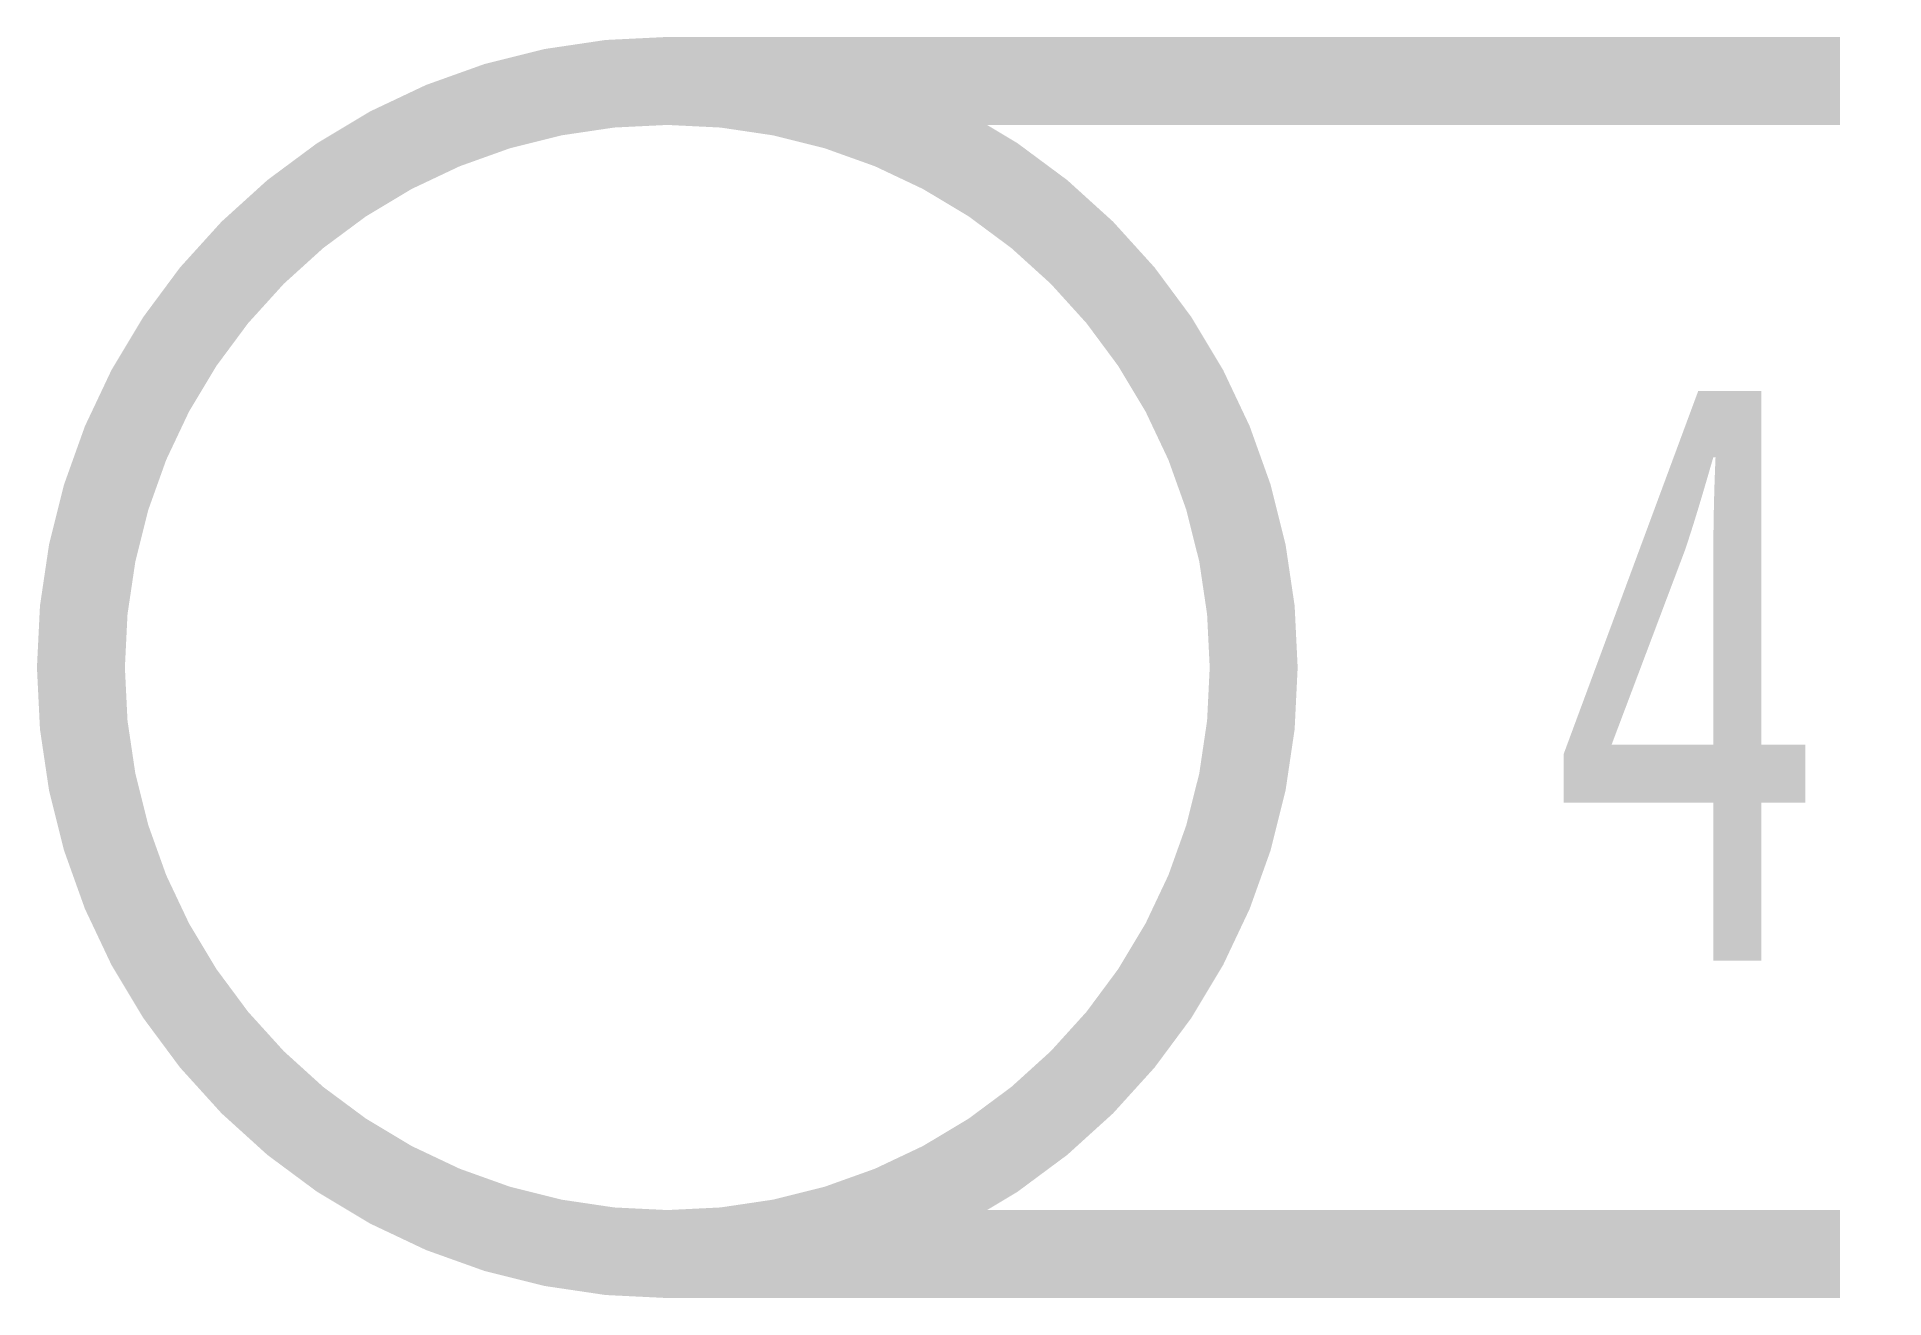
# Model space of a CAD drawing. Extents: x 4.85 to 11.15, y 1.85 to 6.15.
import ezdxf

# ---------------------------------------------------------------- set-up
doc = ezdxf.new("R2010")
doc.units = 0
doc.header["$MEASUREMENT"] = 0
doc.layers.get('0').update_dxf_attribs({"linetype": 'CONTINUOUS'})
doc.styles.add('LZ_FONTS_FS', font='hxm.ttf', dxfattribs={"width": 0.7})

msp = doc.modelspace()

# ---------------------------------------------------------------- linework, layer by layer
at = {"const_width": 0.3}
msp.add_lwpolyline([(7, 2, 1), (7, 6, 1), (7, 2, 1)], format="xyb", dxfattribs=at)
for points in [[(7, 6), (11, 6)], [(7, 2), (11, 2)]]:
    msp.add_lwpolyline(points, dxfattribs=at)

# ---------------------------------------------------------------- texts
at = {"insert": (10, 5), "char_height": 2, "width": 1.5, "attachment_point": 1, "style": 'LZ_FONTS_FS'}
msp.add_mtext('\\f宋体|b0|i0|c134|p2;4', dxfattribs=at)

doc.saveas('drawing.dxf')
